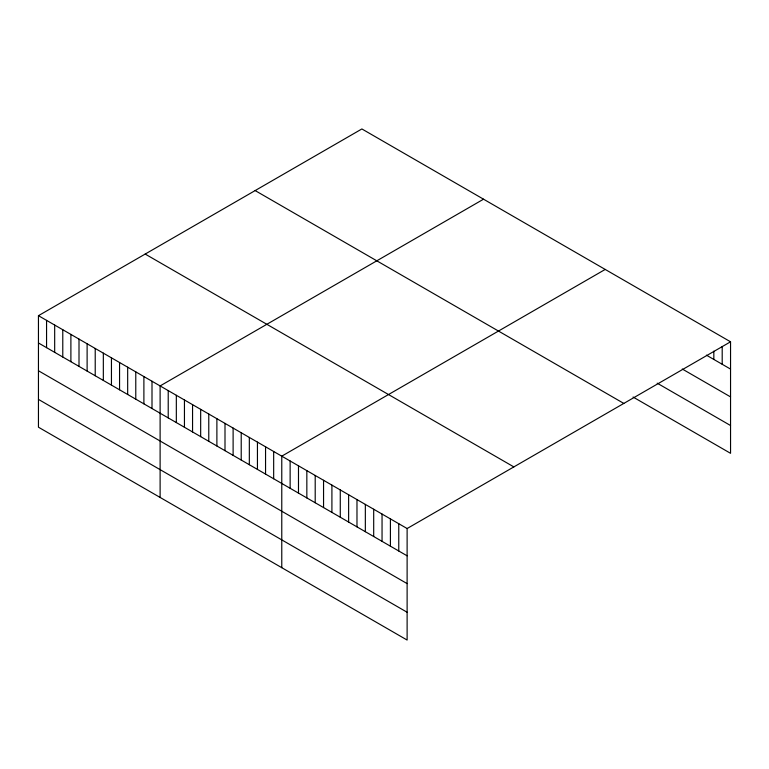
<?xml version="1.0" encoding="UTF-8"?>
<svg xmlns="http://www.w3.org/2000/svg" width="769" height="769" viewBox="0 0 769 769"><rect width="100%" height="100%" fill="white"/><g stroke="black" fill="none" stroke-linecap="round" stroke-linejoin="round"><path stroke-width="1.15" d="M38.45 315.684L407.118 528.534L407.118 640.048L38.45 427.199L38.45 315.684L361.882 128.952L730.55 341.801L730.55 453.316L633.06 397.035M483.538 199.19L160.115 385.923L160.115 497.437M605.203 269.438L281.771 456.161L281.771 567.676M407.118 528.534L730.55 341.801M706.413 355.153L730.55 369.091M682.266 369.014L730.55 396.891M657.197 383.173L730.55 425.526M255.145 190.577L623.822 403.427M145.178 254.058L513.855 466.908M38.45 342.974L407.118 555.824M38.45 370.764L407.118 583.613M38.45 399.399L407.118 612.249M722.197 346.473L722.197 364.266M713.834 351.135L713.834 359.44M398.765 523.708L398.765 550.998M390.412 518.883L390.412 546.173M382.049 514.057L382.049 541.347M373.696 509.232L373.696 536.522M365.342 504.406L365.342 531.696M356.979 499.581L356.979 526.871M348.626 494.765L348.626 522.045M340.273 489.94L340.273 517.229M331.91 485.114L331.91 512.404M323.557 480.289L323.557 507.578M315.203 475.463L315.203 502.753M306.841 470.638L306.841 497.928M298.487 465.812L298.487 493.102M290.134 460.987L290.134 488.277M273.668 451.48L273.668 478.77M265.555 446.799L265.555 474.089M257.442 442.117L257.442 469.407M249.329 437.436L249.329 464.726M241.216 432.755L241.216 460.035M233.113 428.064L233.113 455.354M225 423.383L225 450.672M216.887 418.701L216.887 445.991M208.774 414.02L208.774 441.31M200.671 409.339L200.671 436.629M192.558 404.657L192.558 431.947M184.445 399.967L184.445 427.256M176.332 395.285L176.332 422.575M168.219 390.604L168.219 417.894M152.002 381.241L152.002 408.531M143.89 376.56L143.89 403.85M135.777 371.879L135.777 399.159M127.673 367.188L127.673 394.478M119.56 362.507L119.56 389.796M111.447 357.825L111.447 385.115M103.334 353.144L103.334 380.434M95.221 348.463L95.221 375.753M87.118 343.781L87.118 371.071M79.005 339.1L79.005 366.38M70.892 334.409L70.892 361.699M62.779 329.728L62.779 357.018M54.676 325.047L54.676 352.337M46.563 320.365L46.563 347.655"/></g></svg>
